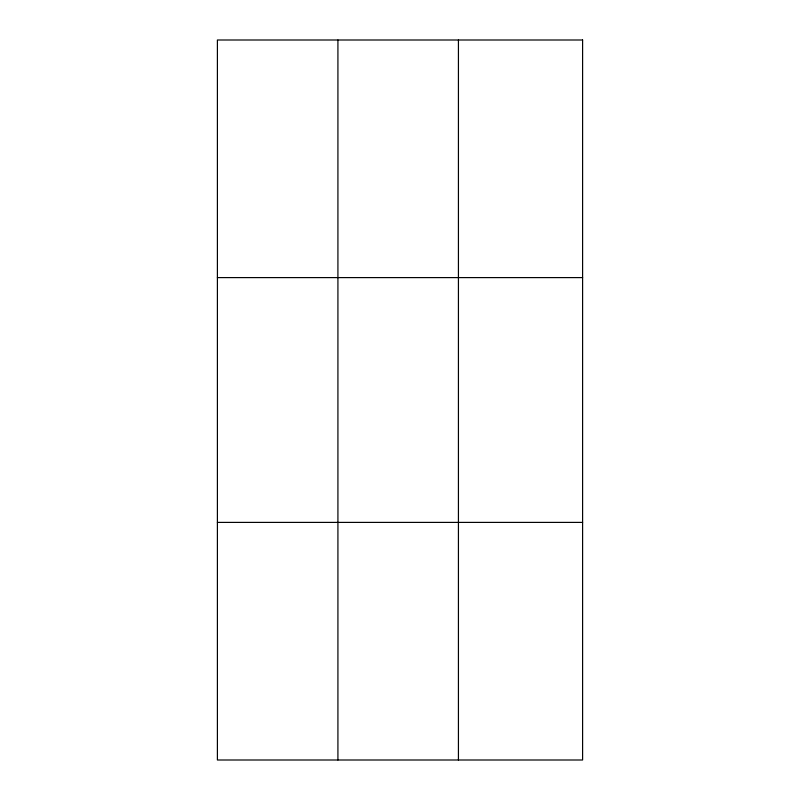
<?xml version="1.0" encoding="UTF-8"?>
<svg xmlns="http://www.w3.org/2000/svg" width="800" height="800" viewBox="0 0 800 800"><rect width="100%" height="100%" fill="white"/><g stroke="black" fill="none" stroke-linecap="round" stroke-linejoin="round"><path stroke-width="1.2" d="M337.92 40L337.92 760M458.43 40L458.43 760M217.4 277.6L582.6 277.6M217.4 522.4L582.6 522.4M582.6 40L582.6 760L217.4 760L217.4 40L582.6 40"/></g></svg>
